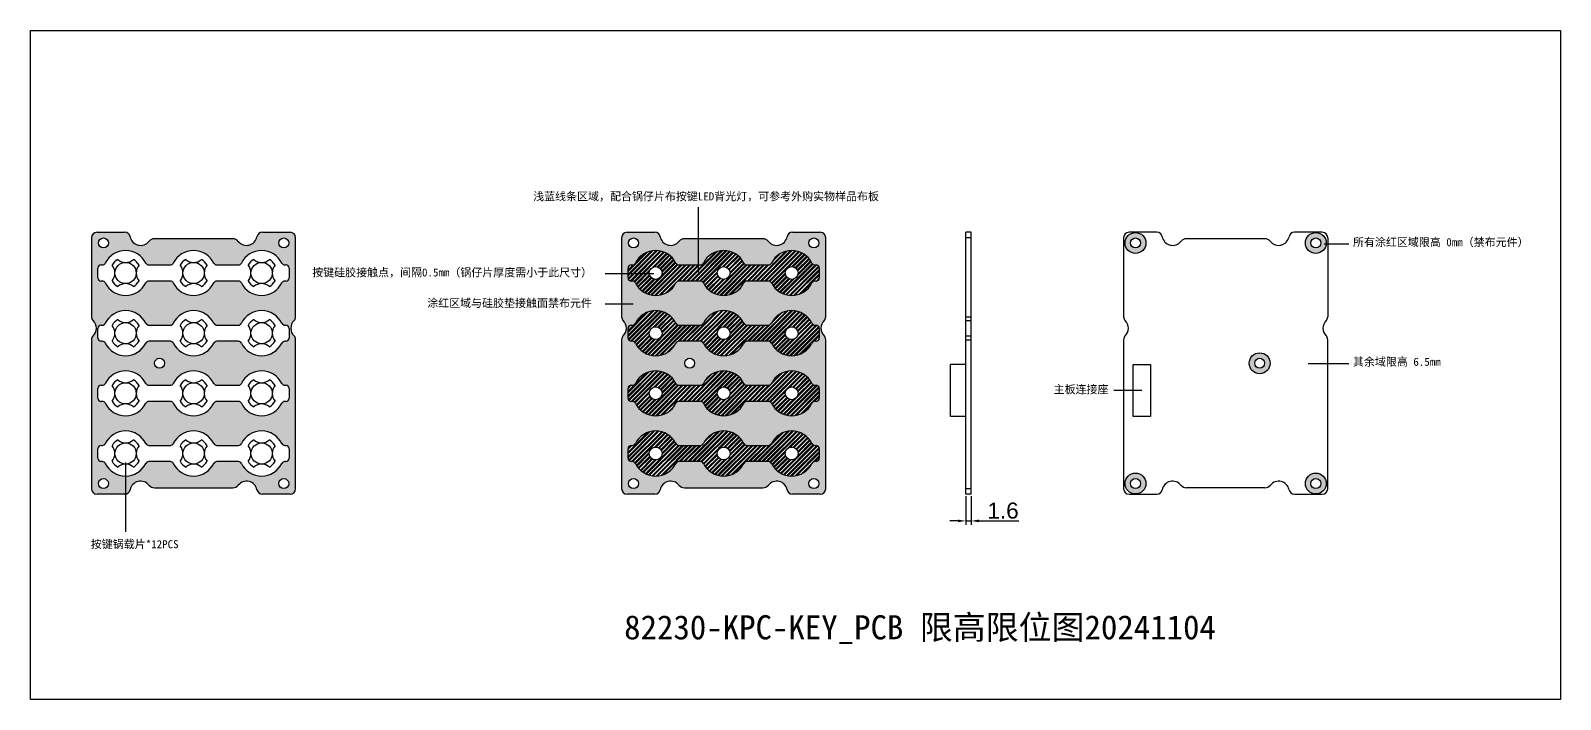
# Model space of a CAD drawing. Header units: millimetres. Extents: x 7 to 1252, y -707 to 211.
# Drawn here: x 776.6 to 1251.8, y 3.6 to 211.5 of the extents above; entities that cross this region are included whole.
import ezdxf

# ---------------------------------------------------------------- set-up
doc = ezdxf.new("R2010")
doc.units = ezdxf.units.MM
doc.styles.get("Standard").update_dxf_attribs({"font": 'arial.ttf'})
doc.dimstyles.new('ISO-25', dxfattribs={"dimtxt": 5, "dimasz": 2.5, "dimexe": 1.25, "dimexo": 0.625, "dimtad": 1, "dimdsep": 46, "dimtxsty": 'Standard', "dimcen": 0, "dimclrd": 6, "dimclre": 6, "dimadec": 0, "dimazin": 2, "dimtfac": 1, "dimtmove": 0, "dimatfit": 3, "dimfxl": 1, "dimarcsym": 0})

# ---------------------------------------------------------------- blocks, each defined once
blk = doc.blocks.new('*D6')
at = {"color": 6, "lineweight": -2}
for p, q in [((1067.13, 66.72), (1067.13, 57.79)), ((1068.73, 66.72), (1068.73, 57.79)), ((1064.63, 59.04), (1062.13, 59.04)), ((1067.13, 59.04), (1068.73, 59.04)), ((1071.23, 59.04), (1083.61, 59.04))]:
    blk.add_line(p, q, dxfattribs=at)
at = {"color": 6}
for points in [[(1064.63, 59.46), (1064.63, 58.62), (1067.13, 59.04)], [(1071.23, 59.46), (1071.23, 58.62), (1068.73, 59.04)]]:
    blk.add_solid(points, dxfattribs=at)
at = {"layer": 'Defpoints', "color": 0}
for p in [(1067.13, 67.34), (1068.73, 67.34), (1068.73, 59.04)]:
    blk.add_point(p, dxfattribs=at)
at = {"color": 0, "insert": (1078.67, 62.22), "char_height": 5, "attachment_point": 5}
blk.add_mtext('1.6', dxfattribs=at)

msp = doc.modelspace()

# ---------------------------------------------------------------- hatches: boundary and pattern name
h = msp.add_hatch(color=1)
h.dxf.hatch_style = 1
h.paths.add_polyline_path([(795.559, 69.044, 0.4142136), (797.259, 67.344), (805.898, 67.344, 0.3592693), (807.567, 68.721, -0.6382856), (813.377, 70.164, 0.2269687), (815.09, 69.344), (839.427, 69.344, 0.2269687), (841.141, 70.164, -0.6382856), (846.951, 68.721, 0.3592693), (848.62, 67.344), (857.259, 67.344, 0.4142136), (858.959, 69.044), (858.959, 115.359, 0.2015128), (858.449, 116.573, -0.420084), (858.449, 121.287, 0.2015128), (858.959, 122.501), (858.959, 147.044, 0.4142136), (857.259, 148.744), (848.62, 148.744, 0.3592693), (846.951, 147.367, -0.6382856), (841.141, 145.924, 0.2269687), (839.427, 146.744), (815.09, 146.744, 0.2269687), (813.377, 145.924, -0.6382856), (807.567, 147.367, 0.3592693), (805.898, 148.744), (797.259, 148.744, 0.4142136), (795.559, 147.044), (795.559, 122.501, 0.2015128), (796.069, 121.287, -0.420084), (796.069, 116.573, 0.2015128), (795.559, 115.359)])
h.paths.add_polyline_path([(818.246, 108.044, -1), (815.146, 108.044, -1)], flags=16)
h.paths.add_polyline_path([(812.428, 101.756, 0.2870076), (813.328, 101.194), (820.065, 101.194, 0.2870076), (820.964, 101.756, -0.6255432), (833.553, 101.756, 0.2870076), (834.453, 101.194), (841.19, 101.194, 0.2870076), (842.089, 101.756, -0.6255432), (854.678, 101.756, 0.2870076), (855.578, 101.194), (855.959, 101.194, -0.4142136), (856.959, 100.194), (856.959, 97.194, -0.4142136), (855.959, 96.194), (855.578, 96.194, 0.2870076), (854.678, 95.631, -0.6255432), (842.089, 95.631, 0.2870076), (841.19, 96.194), (834.453, 96.194, 0.2870076), (833.553, 95.631, -0.6255432), (820.964, 95.631, 0.2870076), (820.065, 96.194), (813.328, 96.194, 0.2870076), (812.428, 95.631, -0.6255432), (799.839, 95.631, 0.2870076), (798.94, 96.194), (798.559, 96.194, -0.4142136), (797.559, 97.194), (797.559, 100.194, -0.4142136), (798.559, 101.194), (798.94, 101.194, 0.2870076), (799.839, 101.756, -0.6255432)], flags=16)
h.paths.add_polyline_path([(799.839, 114.331, 0.2870076), (798.94, 114.894), (798.559, 114.894, -0.4142136), (797.559, 115.894), (797.559, 118.894, -0.4142136), (798.559, 119.894), (798.94, 119.894, 0.2870076), (799.839, 120.456, -0.6255432), (812.428, 120.456, 0.2870076), (813.328, 119.894), (820.065, 119.894, 0.2870076), (820.964, 120.456, -0.6255432), (833.553, 120.456, 0.2870076), (834.453, 119.894), (841.19, 119.894, 0.2870076), (842.089, 120.456, -0.6255432), (854.678, 120.456, 0.2870076), (855.578, 119.894), (855.959, 119.894, -0.4142136), (856.959, 118.894), (856.959, 115.894, -0.4142136), (855.959, 114.894), (855.578, 114.894, 0.2870076), (854.678, 114.331, -0.6255432), (842.089, 114.331, 0.2870076), (841.19, 114.894), (834.453, 114.894, 0.2870076), (833.553, 114.331, -0.6255432), (820.964, 114.331, 0.2870076), (820.065, 114.894), (813.328, 114.894, 0.2870076), (812.428, 114.331, -0.6255432)], flags=16)
h.paths.add_polyline_path([(812.428, 83.056, 0.2870076), (813.328, 82.494), (820.065, 82.494, 0.2870076), (820.964, 83.056, -0.6255432), (833.553, 83.056, 0.2870076), (834.453, 82.494), (841.19, 82.494, 0.2870076), (842.089, 83.056, -0.6255432), (854.678, 83.056, 0.2870076), (855.578, 82.494), (855.959, 82.494, -0.4142136), (856.959, 81.494), (856.959, 78.494, -0.4142136), (855.959, 77.494), (855.578, 77.494, 0.2870076), (854.678, 76.931, -0.6255432), (842.089, 76.931, 0.2870076), (841.19, 77.494), (834.453, 77.494, 0.2870076), (833.553, 76.931, -0.6255432), (820.964, 76.931, 0.2870076), (820.065, 77.494), (813.328, 77.494, 0.2870076), (812.428, 76.931, -0.6255432), (799.839, 76.931, 0.2870076), (798.94, 77.494), (798.559, 77.494, -0.4142136), (797.559, 78.494), (797.559, 81.494, -0.4142136), (798.559, 82.494), (798.94, 82.494, 0.2870076), (799.839, 83.056, -0.6255432)], flags=16)
h.paths.add_polyline_path([(799.839, 133.031, 0.2870076), (798.94, 133.594), (798.559, 133.594, -0.4142136), (797.559, 134.594), (797.559, 137.594, -0.4142136), (798.559, 138.594), (798.94, 138.594, 0.2870076), (799.839, 139.156, -0.6255432), (812.428, 139.156, 0.2870076), (813.328, 138.594), (820.065, 138.594, 0.2870076), (820.964, 139.156, -0.6255432), (833.553, 139.156, 0.2870076), (834.453, 138.594), (841.19, 138.594, 0.2870076), (842.089, 139.156, -0.6255432), (854.678, 139.156, 0.2870076), (855.578, 138.594), (855.959, 138.594, -0.4142136), (856.959, 137.594), (856.959, 134.594, -0.4142136), (855.959, 133.594), (855.578, 133.594, 0.2870076), (854.678, 133.031, -0.6255432), (842.089, 133.031, 0.2870076), (841.19, 133.594), (834.453, 133.594, 0.2870076), (833.553, 133.031, -0.6255432), (820.964, 133.031, 0.2870076), (820.065, 133.594), (813.328, 133.594, 0.2870076), (812.428, 133.031, -0.6255432)], flags=16)
h.paths.add_polyline_path([(800.809, 70.658, -1), (797.709, 70.658, -1)], flags=16)
h.paths.add_polyline_path([(797.709, 145.43, -1), (800.809, 145.43, -1)], flags=16)
h.paths.add_polyline_path([(856.809, 70.658, -1), (853.709, 70.658, -1)], flags=16)
h.paths.add_polyline_path([(853.709, 145.43, -1), (856.809, 145.43, -1)], flags=16)
h = msp.add_hatch(color=1)
h.dxf.hatch_style = 1
h.paths.add_polyline_path([(960.192, 69.044, 0.4142136), (961.892, 67.344), (970.532, 67.344, 0.3592693), (972.201, 68.721, -0.6382856), (978.011, 70.164, 0.2269687), (979.724, 69.344), (1004.061, 69.344, 0.2269687), (1005.774, 70.164, -0.6382856), (1011.584, 68.721, 0.3592693), (1013.253, 67.344), (1021.892, 67.344, 0.4142136), (1023.592, 69.044), (1023.592, 115.359, 0.2015128), (1023.082, 116.573, -0.420084), (1023.082, 121.287, 0.2015128), (1023.592, 122.501), (1023.592, 147.044, 0.4142136), (1021.892, 148.744), (1013.253, 148.744, 0.3592693), (1011.584, 147.367, -0.6382856), (1005.774, 145.924, 0.2269687), (1004.061, 146.744), (979.724, 146.744, 0.2269687), (978.011, 145.924, -0.6382856), (972.201, 147.367, 0.3592693), (970.532, 148.744), (961.892, 148.744, 0.4142136), (960.192, 147.044), (960.192, 122.501, 0.2015128), (960.702, 121.287, -0.420084), (960.702, 116.573, 0.2015128), (960.192, 115.359)])
h.paths.add_polyline_path([(982.88, 108.044, -1), (979.78, 108.044, -1)], flags=16)
h.paths.add_polyline_path([(977.062, 101.756, 0.2870076), (977.961, 101.194), (984.699, 101.194, 0.2870076), (985.598, 101.756, -0.6255432), (998.187, 101.756, 0.2870076), (999.086, 101.194), (1005.824, 101.194, 0.2870076), (1006.723, 101.756, -0.6255432), (1019.312, 101.756, 0.3465728), (1020.405, 101.176, -0.4705248), (1021.592, 100.194), (1021.592, 97.194, -0.4142136), (1020.592, 96.194), (1020.211, 96.194, 0.2870076), (1019.312, 95.631, -0.6255432), (1006.723, 95.631, 0.2870076), (1005.824, 96.194), (999.086, 96.194, 0.2870076), (998.187, 95.631, -0.6255432), (985.598, 95.631, 0.2870076), (984.699, 96.194), (977.961, 96.194, 0.2870076), (977.062, 95.631, -0.6255432), (964.473, 95.631, 0.3465728), (963.38, 96.211, -0.4705248), (962.192, 97.194), (962.192, 100.194, -0.4142136), (963.192, 101.194), (963.574, 101.194, 0.2870076), (964.473, 101.756, -0.6255432)], flags=16)
h.paths.add_polyline_path([(964.473, 114.331, 0.3465728), (963.38, 114.911, -0.4705248), (962.192, 115.894), (962.192, 118.894, -0.4142136), (963.192, 119.894), (963.574, 119.894, 0.2870076), (964.473, 120.456, -0.6255432), (977.062, 120.456, 0.2870076), (977.961, 119.894), (984.699, 119.894, 0.2870076), (985.598, 120.456, -0.6255432), (998.187, 120.456, 0.2870076), (999.086, 119.894), (1005.824, 119.894, 0.2870076), (1006.723, 120.456, -0.6255432), (1019.312, 120.456, 0.3465728), (1020.405, 119.876, -0.4705248), (1021.592, 118.894), (1021.592, 115.894, -0.4142136), (1020.592, 114.894), (1020.211, 114.894, 0.2870076), (1019.312, 114.331, -0.6255432), (1006.723, 114.331, 0.2870076), (1005.824, 114.894), (999.086, 114.894, 0.2870076), (998.187, 114.331, -0.6255432), (985.598, 114.331, 0.2870076), (984.699, 114.894), (977.961, 114.894, 0.2870076), (977.062, 114.331, -0.6255432)], flags=16)
h.paths.add_polyline_path([(972.767, 98.694, -1), (968.767, 98.694, -1)], flags=0)
h.paths.add_polyline_path([(968.767, 117.394, -1), (972.767, 117.394, -1)], flags=0)
h.paths.add_polyline_path([(993.892, 98.694, -1), (989.892, 98.694, -1)], flags=0)
h.paths.add_polyline_path([(989.892, 117.394, -1), (993.892, 117.394, -1)], flags=0)
h.paths.add_polyline_path([(977.062, 83.056, 0.2870076), (977.961, 82.494), (984.699, 82.494, 0.2870076), (985.598, 83.056, -0.6255432), (998.187, 83.056, 0.2870076), (999.086, 82.494), (1005.824, 82.494, 0.2870076), (1006.723, 83.056, -0.6255432), (1019.312, 83.056, 0.3465728), (1020.405, 82.476, -0.4705248), (1021.592, 81.494), (1021.592, 78.494, -0.4142136), (1020.592, 77.494), (1020.211, 77.494, 0.2870076), (1019.312, 76.931, -0.6255432), (1006.723, 76.931, 0.2870076), (1005.824, 77.494), (999.086, 77.494, 0.2870076), (998.187, 76.931, -0.6255432), (985.598, 76.931, 0.2870076), (984.699, 77.494), (977.961, 77.494, 0.2870076), (977.062, 76.931, -0.6255432), (964.473, 76.931, 0.3465728), (963.38, 77.511, -0.4705248), (962.192, 78.494), (962.192, 81.494, -0.4142136), (963.192, 82.494), (963.574, 82.494, 0.2870076), (964.473, 83.056, -0.6255432)], flags=16)
h.paths.add_polyline_path([(964.473, 133.031, 0.3465728), (963.38, 133.611, -0.4705248), (962.192, 134.594), (962.192, 137.594, -0.4142136), (963.192, 138.594), (963.574, 138.594, 0.2870076), (964.473, 139.156, -0.6255432), (977.062, 139.156, 0.2870076), (977.961, 138.594), (984.699, 138.594, 0.2870076), (985.598, 139.156, -0.6255432), (998.187, 139.156, 0.2870076), (999.086, 138.594), (1005.824, 138.594, 0.2870076), (1006.723, 139.156, -0.6255432), (1019.312, 139.156, 0.3465728), (1020.405, 138.576, -0.4705248), (1021.592, 137.594), (1021.592, 134.594, -0.4142136), (1020.592, 133.594), (1020.211, 133.594, 0.2870076), (1019.312, 133.031, -0.6255432), (1006.723, 133.031, 0.2870076), (1005.824, 133.594), (999.086, 133.594, 0.2870076), (998.187, 133.031, -0.6255432), (985.598, 133.031, 0.2870076), (984.699, 133.594), (977.961, 133.594, 0.2870076), (977.062, 133.031, -0.6255432)], flags=16)
h.paths.add_polyline_path([(972.767, 79.994, -1), (968.767, 79.994, -1)], flags=0)
h.paths.add_polyline_path([(968.767, 136.094, -1), (972.767, 136.094, -1)], flags=0)
h.paths.add_polyline_path([(993.892, 79.994, -1), (989.892, 79.994, -1)], flags=0)
h.paths.add_polyline_path([(989.892, 136.094, -1), (993.892, 136.094, -1)], flags=0)
h.paths.add_polyline_path([(1015.017, 98.694, -1), (1011.017, 98.694, -1)], flags=0)
h.paths.add_polyline_path([(1011.017, 117.394, -1), (1015.017, 117.394, -1)], flags=0)
h.paths.add_polyline_path([(965.442, 70.658, -1), (962.342, 70.658, -1)], flags=16)
h.paths.add_polyline_path([(962.342, 145.43, -1), (965.442, 145.43, -1)], flags=16)
h.paths.add_polyline_path([(1015.017, 79.994, -1), (1011.017, 79.994, -1)], flags=0)
h.paths.add_polyline_path([(1011.017, 136.094, -1), (1015.017, 136.094, -1)], flags=0)
h.paths.add_polyline_path([(1021.442, 70.658, -1), (1018.342, 70.658, -1)], flags=16)
h.paths.add_polyline_path([(1018.342, 145.43, -1), (1021.442, 145.43, -1)], flags=16)
h = msp.add_hatch(color=1)
h.dxf.hatch_style = 1
h.paths.add_polyline_path([(1116.552, 145.43, 1), (1123.052, 145.43, 1)])
h.paths.add_polyline_path([(1118.252, 145.43, -1), (1121.352, 145.43, -1)], flags=16)
h.paths.add_polyline_path([(1179.052, 145.43, 1), (1172.552, 145.43, 1)])
h.paths.add_polyline_path([(1177.352, 145.43, -1), (1174.252, 145.43, -1)], flags=16)
h.paths.add_polyline_path([(1155.115, 108.044, 1), (1161.615, 108.044, 1)])
h.paths.add_polyline_path([(1156.815, 108.044, -1), (1159.915, 108.044, -1)], flags=16)
h.paths.add_polyline_path([(1179.052, 70.658, 1), (1172.552, 70.658, 1)])
h.paths.add_polyline_path([(1174.252, 70.658, -1), (1177.352, 70.658, -1)], flags=16)
h.paths.add_polyline_path([(1123.052, 70.658, 1), (1116.552, 70.658, 1)])
h.paths.add_polyline_path([(1118.252, 70.658, -1), (1121.352, 70.658, -1)], flags=16)
h = msp.add_hatch()
h.set_pattern_fill('ANSI32', color=141, scale=0.1)
h.set_pattern_definition([(45, (86.1235, -11.6336), (-0.6735192, 0.6735192), []), (45, (86.57255, -11.6336), (-0.6735192, 0.6735192), [])])
h.paths.add_polyline_path([(977.961, 133.594), (984.699, 133.594, -0.2870076), (985.598, 133.031, 0.6255432), (998.187, 133.031, -0.2870076), (999.086, 133.594), (1005.824, 133.594, -0.2870076), (1006.723, 133.031, 0.6255432), (1019.312, 133.031, -0.2870076), (1020.211, 133.594), (1020.592, 133.594, 0.4142136), (1021.592, 134.594), (1021.592, 137.594, 0.4142136), (1020.592, 138.594), (1020.211, 138.594, -0.2870076), (1019.312, 139.156, 0.6255432), (1006.723, 139.156, -0.2870076), (1005.824, 138.594), (999.086, 138.594, -0.2870076), (998.187, 139.156, 0.6255432), (985.598, 139.156, -0.2870076), (984.699, 138.594), (977.961, 138.594, -0.2870076), (977.062, 139.156, 0.6255432), (964.473, 139.156, -0.2870076), (963.574, 138.594), (963.192, 138.594, 0.4142136), (962.192, 137.594), (962.192, 135.973), (968.771, 135.973, -0.0150804), (968.767, 136.094, -1), (972.767, 136.094, -0.9702873), (968.771, 135.973), (962.192, 135.973), (962.192, 134.594, 0.4142136), (963.192, 133.594), (963.574, 133.594, -0.2870076), (964.473, 133.031, 0.6255432), (977.062, 133.031, -0.2870076)])
h.paths.add_polyline_path([(993.892, 136.094, -1), (989.892, 136.094, -1)], flags=16)
h.paths.add_polyline_path([(1015.017, 136.094, -1), (1011.017, 136.094, -1)], flags=16)
h.paths.add_polyline_path([(977.961, 114.894), (984.699, 114.894, -0.2870076), (985.598, 114.331, 0.6255432), (998.187, 114.331, -0.2870076), (999.086, 114.894), (1005.824, 114.894, -0.2870076), (1006.723, 114.331, 0.6255432), (1019.312, 114.331, -0.2870076), (1020.211, 114.894), (1020.592, 114.894, 0.4142136), (1021.592, 115.894), (1021.592, 118.894, 0.4142136), (1020.592, 119.894), (1020.211, 119.894, -0.2870076), (1019.312, 120.456, 0.6255432), (1006.723, 120.456, -0.2870076), (1005.824, 119.894), (999.086, 119.894, -0.2870076), (998.187, 120.456, 0.6255432), (985.598, 120.456, -0.2870076), (984.699, 119.894), (977.961, 119.894, -0.2870076), (977.062, 120.456, 0.6255432), (964.473, 120.456, -0.2870076), (963.574, 119.894), (963.192, 119.894, 0.4142136), (962.192, 118.894), (962.192, 115.894, 0.4142136), (963.192, 114.894), (963.574, 114.894, -0.2870076), (964.473, 114.331, 0.6255432), (977.062, 114.331, -0.2870076)])
h.paths.add_polyline_path([(968.767, 117.394, -1), (972.767, 117.394, -1)], flags=16)
h.paths.add_polyline_path([(993.892, 117.394, -1), (989.892, 117.394, -1)], flags=16)
h.paths.add_polyline_path([(1015.017, 117.394, -1), (1011.017, 117.394, -1)], flags=16)
h.paths.add_polyline_path([(977.062, 101.756, 0.6255432), (964.473, 101.756, -0.2870076), (963.574, 101.194), (963.192, 101.194, 0.4142136), (962.192, 100.194), (962.192, 97.194, 0.4142136), (963.192, 96.194), (963.574, 96.194, -0.2870076), (964.473, 95.631, 0.6255432), (977.062, 95.631, -0.2870076), (977.961, 96.194), (984.699, 96.194, -0.2870076), (985.598, 95.631, 0.6255432), (998.187, 95.631, -0.2870076), (999.086, 96.194), (1005.824, 96.194, -0.2870076), (1006.723, 95.631, 0.6255432), (1019.312, 95.631, -0.2870076), (1020.211, 96.194), (1020.592, 96.194, 0.4142136), (1021.592, 97.194), (1021.592, 100.194, 0.4142136), (1020.592, 101.194), (1020.211, 101.194, -0.2870076), (1019.312, 101.756, 0.6255432), (1006.723, 101.756, -0.2870076), (1005.824, 101.194), (999.086, 101.194, -0.2870076), (998.187, 101.756, 0.6255432), (985.598, 101.756, -0.2870076), (984.699, 101.194), (977.961, 101.194, -0.2870076)])
h.paths.add_polyline_path([(972.767, 98.694, -1), (968.767, 98.694, -1)], flags=16)
h.paths.add_polyline_path([(993.892, 98.694, -1), (989.892, 98.694, -1)], flags=16)
h.paths.add_polyline_path([(1015.017, 98.694, -1), (1011.017, 98.694, -1)], flags=16)
h.paths.add_polyline_path([(977.062, 83.056, 0.6255432), (964.473, 83.056, -0.2870076), (963.574, 82.494), (963.192, 82.494, 0.4142136), (962.192, 81.494), (962.192, 78.494, 0.4142136), (963.192, 77.494), (963.574, 77.494, -0.2870076), (964.473, 76.931, 0.6255432), (977.062, 76.931, -0.2870076), (977.961, 77.494), (984.699, 77.494, -0.2870076), (985.598, 76.931, 0.6255432), (998.187, 76.931, -0.2870076), (999.086, 77.494), (1005.824, 77.494, -0.2870076), (1006.723, 76.931, 0.6255432), (1019.312, 76.931, -0.2870076), (1020.211, 77.494), (1020.592, 77.494, 0.4142136), (1021.592, 78.494), (1021.592, 81.494, 0.4142136), (1020.592, 82.494), (1020.211, 82.494, -0.2870076), (1019.312, 83.056, 0.6255432), (1006.723, 83.056, -0.2870076), (1005.824, 82.494), (999.086, 82.494, -0.2870076), (998.187, 83.056, 0.6255432), (985.598, 83.056, -0.2870076), (984.699, 82.494), (977.961, 82.494, -0.2870076)])
h.paths.add_polyline_path([(972.767, 79.994, -1), (968.767, 79.994, -1)], flags=16)
h.paths.add_polyline_path([(993.892, 79.994, -1), (989.892, 79.994, -1)], flags=16)
h.paths.add_polyline_path([(1015.017, 79.994, -1), (1011.017, 79.994, -1)], flags=16)

# ---------------------------------------------------------------- linework, layer by layer
at = {"color": 6}
for p, q in [((983.934, 156.593), (983.934, 136.365)), ((1186.08, 145.073), (1178.437, 145.073)), ((955.086, 135.973), (970.183, 135.973)), ((955.086, 126.542), (963.798, 126.542)), ((1186.08, 107.886), (1173.394, 107.886)), ((1113.027, 99.716), (1121.739, 99.716)), ((806.21, 55.658), (806.21, 77.241))]:
    msp.add_line(p, q, dxfattribs=at)
at = {"linetype": 'Continuous'}
for p, q in [((797.259, 148.744), (805.898, 148.744)), ((848.62, 148.744), (857.259, 148.744)), ((961.892, 148.744), (970.532, 148.744)), ((1013.253, 148.744), (1021.892, 148.744)), ((1067.127, 67.344), (1067.127, 148.744)), ((1068.727, 148.744), (1067.127, 148.744)), ((1068.727, 67.344), (1068.727, 148.744)), ((1126.441, 148.744), (1117.802, 148.744)), ((1177.802, 148.744), (1169.163, 148.744)), ((795.559, 147.044), (795.559, 122.501)), ((839.427, 146.744), (815.09, 146.744)), ((858.959, 122.501), (858.959, 147.044)), ((960.192, 147.044), (960.192, 122.501)), ((1004.061, 146.744), (979.724, 146.744)), ((1023.592, 122.501), (1023.592, 147.044)), ((1068.727, 147.044), (1067.127, 147.044)), ((1116.102, 147.044), (1116.102, 122.501)), ((1159.971, 146.744), (1135.634, 146.744)), ((1179.502, 147.044), (1179.502, 122.501)), ((1067.127, 122.501), (1068.727, 122.501)), ((1067.127, 121.287), (1068.727, 121.287)), ((795.559, 115.359), (795.559, 69.044)), ((858.959, 69.044), (858.959, 115.359)), ((960.192, 115.359), (960.192, 69.044)), ((1023.592, 69.044), (1023.592, 115.359)), ((1067.127, 116.573), (1068.727, 116.573)), ((1067.127, 115.359), (1068.727, 115.359)), ((1116.102, 115.359), (1116.102, 69.044)), ((1179.502, 69.044), (1179.502, 115.359)), ((805.898, 67.344), (797.259, 67.344)), ((815.09, 69.344), (839.427, 69.344)), ((857.259, 67.344), (848.62, 67.344)), ((970.532, 67.344), (961.892, 67.344)), ((979.724, 69.344), (1004.061, 69.344)), ((1021.892, 67.344), (1013.253, 67.344)), ((1068.727, 69.044), (1067.127, 69.044)), ((1068.727, 67.344), (1067.127, 67.344)), ((1117.802, 67.344), (1126.441, 67.344)), ((1159.971, 69.344), (1135.634, 69.344)), ((1169.163, 67.344), (1177.802, 67.344))]:
    msp.add_line(p, q, dxfattribs=at)
at = {"color": 4, "linetype": 'Continuous'}
for p, q in [((798.559, 138.594), (798.94, 138.594)), ((813.328, 138.594), (820.065, 138.594)), ((834.453, 138.594), (841.19, 138.594)), ((855.578, 138.594), (855.959, 138.594)), ((963.192, 138.594), (963.574, 138.594)), ((977.961, 138.594), (984.699, 138.594)), ((999.086, 138.594), (1005.824, 138.594)), ((1020.211, 138.594), (1020.592, 138.594)), ((797.559, 134.594), (797.559, 137.594)), ((798.94, 133.594), (798.559, 133.594)), ((820.065, 133.594), (813.328, 133.594)), ((841.19, 133.594), (834.453, 133.594)), ((855.959, 133.594), (855.578, 133.594)), ((856.959, 137.594), (856.959, 134.594)), ((962.192, 134.594), (962.192, 137.594)), ((963.574, 133.594), (963.192, 133.594)), ((984.699, 133.594), (977.961, 133.594)), ((1005.824, 133.594), (999.086, 133.594)), ((1020.592, 133.594), (1020.211, 133.594)), ((1021.592, 137.594), (1021.592, 134.594)), ((797.559, 115.894), (797.559, 118.894)), ((798.559, 119.894), (798.94, 119.894)), ((813.328, 119.894), (820.065, 119.894)), ((834.453, 119.894), (841.19, 119.894)), ((855.578, 119.894), (855.959, 119.894)), ((856.959, 118.894), (856.959, 115.894)), ((962.192, 115.894), (962.192, 118.894)), ((963.192, 119.894), (963.574, 119.894)), ((977.961, 119.894), (984.699, 119.894)), ((999.086, 119.894), (1005.824, 119.894)), ((1020.211, 119.894), (1020.592, 119.894)), ((1021.592, 118.894), (1021.592, 115.894)), ((798.94, 114.894), (798.559, 114.894)), ((820.065, 114.894), (813.328, 114.894)), ((841.19, 114.894), (834.453, 114.894)), ((855.959, 114.894), (855.578, 114.894)), ((963.574, 114.894), (963.192, 114.894)), ((984.699, 114.894), (977.961, 114.894)), ((1005.824, 114.894), (999.086, 114.894)), ((1020.592, 114.894), (1020.211, 114.894)), ((1067.127, 107.68), (1062.327, 107.68)), ((1062.327, 91.48), (1062.327, 107.68)), ((797.559, 97.194), (797.559, 100.194)), ((798.559, 101.194), (798.94, 101.194)), ((813.328, 101.194), (820.065, 101.194)), ((834.453, 101.194), (841.19, 101.194)), ((855.578, 101.194), (855.959, 101.194)), ((856.959, 100.194), (856.959, 97.194)), ((962.192, 97.194), (962.192, 100.194)), ((963.192, 101.194), (963.574, 101.194)), ((977.961, 101.194), (984.699, 101.194)), ((999.086, 101.194), (1005.824, 101.194)), ((1020.211, 101.194), (1020.592, 101.194)), ((1021.592, 100.194), (1021.592, 97.194)), ((798.94, 96.194), (798.559, 96.194)), ((820.065, 96.194), (813.328, 96.194)), ((841.19, 96.194), (834.453, 96.194)), ((855.959, 96.194), (855.578, 96.194)), ((963.574, 96.194), (963.192, 96.194)), ((984.699, 96.194), (977.961, 96.194)), ((1005.824, 96.194), (999.086, 96.194)), ((1020.592, 96.194), (1020.211, 96.194)), ((1067.127, 91.48), (1062.327, 91.48)), ((797.559, 78.494), (797.559, 81.494)), ((798.559, 82.494), (798.94, 82.494)), ((813.328, 82.494), (820.065, 82.494)), ((834.453, 82.494), (841.19, 82.494)), ((855.578, 82.494), (855.959, 82.494)), ((856.959, 81.494), (856.959, 78.494)), ((962.192, 78.494), (962.192, 81.494)), ((963.192, 82.494), (963.574, 82.494)), ((977.961, 82.494), (984.699, 82.494)), ((999.086, 82.494), (1005.824, 82.494)), ((1020.211, 82.494), (1020.592, 82.494)), ((1021.592, 81.494), (1021.592, 78.494)), ((798.94, 77.494), (798.559, 77.494)), ((820.065, 77.494), (813.328, 77.494)), ((841.19, 77.494), (834.453, 77.494)), ((855.959, 77.494), (855.578, 77.494)), ((963.574, 77.494), (963.192, 77.494)), ((984.699, 77.494), (977.961, 77.494)), ((1005.824, 77.494), (999.086, 77.494)), ((1020.592, 77.494), (1020.211, 77.494))]:
    msp.add_line(p, q, dxfattribs=at)
at = {"color": 4}
msp.add_lwpolyline([(1119.102, 107.68), (1124.502, 107.68), (1124.502, 91.48), (1119.102, 91.48)], close=True, dxfattribs=at)
for centre in [(1119.802, 145.43), (1175.802, 145.43), (1158.365, 108.044), (1119.802, 70.658), (1175.802, 70.658)]:
    msp.add_circle(centre, 3.25)
at = {"linetype": 'Continuous'}
for centre in [(799.259, 145.43), (855.259, 145.43), (963.892, 145.43), (1019.892, 145.43), (1119.802, 145.43), (1175.802, 145.43), (816.696, 108.044), (981.33, 108.044), (1158.365, 108.044), (799.259, 70.658), (855.259, 70.658), (963.892, 70.658), (1019.892, 70.658), (1119.802, 70.658), (1175.802, 70.658)]:
    msp.add_circle(centre, 1.55, dxfattribs=at)
at = {"color": 4}
for centre in [(806.134, 136.094), (827.259, 136.094), (848.384, 136.094), (806.134, 117.394), (827.259, 117.394), (848.384, 117.394), (806.134, 98.694), (827.259, 98.694), (848.384, 98.694), (806.134, 79.994), (827.259, 79.994), (848.384, 79.994)]:
    msp.add_circle(centre, 3.3, dxfattribs=at)
at = {"color": 3, "linetype": 'Continuous'}
for centre in [(970.767, 136.094), (991.892, 136.094), (1013.017, 136.094), (970.767, 117.394), (991.892, 117.394), (1013.017, 117.394), (970.767, 98.694), (991.892, 98.694), (1013.017, 98.694), (970.767, 79.994), (991.892, 79.994), (1013.017, 79.994)]:
    msp.add_circle(centre, 2, dxfattribs=at)
at = {"linetype": 'Continuous'}
for centre, radius, start, end in [((797.259, 147.044), 1.7, 90, 180), ((805.898, 147.044), 1.7, 10.95278, 90), ((810.807, 147.994), 3.3, 190.95278, 321.15081), ((843.711, 147.994), 3.3, 218.84919, 349.04722), ((848.62, 147.044), 1.7, 90, 169.04722), ((857.259, 147.044), 1.7, 0, 90), ((961.892, 147.044), 1.7, 90, 180), ((970.532, 147.044), 1.7, 10.95278, 90), ((975.44, 147.994), 3.3, 190.95278, 321.15081), ((1008.344, 147.994), 3.3, 218.84919, 349.04722), ((1013.253, 147.044), 1.7, 90, 169.04722), ((1021.892, 147.044), 1.7, 0, 90), ((1117.802, 147.044), 1.7, 90, 180), ((1126.441, 147.044), 1.7, 10.95278, 90), ((1131.35, 147.994), 3.3, 190.95278, 321.15081), ((1164.254, 147.994), 3.3, 218.84919, 349.04722), ((1169.163, 147.044), 1.7, 90, 169.04722), ((1177.802, 147.044), 1.7, 0, 90), ((815.09, 144.544), 2.2, 90, 141.15081), ((839.427, 144.544), 2.2, 38.84919, 90), ((979.724, 144.544), 2.2, 90, 141.15081), ((1004.061, 144.544), 2.2, 38.84919, 90), ((1135.634, 144.544), 2.2, 90, 141.15081), ((1159.971, 144.544), 2.2, 38.84919, 90), ((797.259, 122.501), 1.7, 180, 225.573), ((793.759, 118.93), 3.3, 314.427, 45.573), ((841.19, 120.894), 1, 270, 334.05552), ((860.759, 118.93), 3.3, 134.427, 225.573), ((857.259, 122.501), 1.7, 314.427, 0), ((961.892, 122.501), 1.7, 180, 225.573), ((958.392, 118.93), 3.3, 314.427, 45.573), ((1005.824, 120.894), 1, 270, 334.05552), ((1025.392, 118.93), 3.3, 134.427, 225.573), ((1021.892, 122.501), 1.7, 314.427, 0), ((1117.802, 122.501), 1.7, 180, 225.573), ((1114.302, 118.93), 3.3, 314.427, 45.573), ((1181.302, 118.93), 3.3, 134.427, 225.573), ((1177.802, 122.501), 1.7, 314.427, 0), ((797.259, 115.359), 1.7, 134.427, 180), ((841.19, 113.894), 1, 25.94448, 90), ((857.259, 115.359), 1.7, 0, 45.573), ((961.892, 115.359), 1.7, 134.427, 180), ((1005.824, 113.894), 1, 25.94448, 90), ((1021.892, 115.359), 1.7, 0, 45.573), ((1117.802, 115.359), 1.7, 134.427, 180), ((1177.802, 115.359), 1.7, 0, 45.573), ((810.807, 68.094), 3.3, 38.84919, 169.04722), ((843.711, 68.094), 3.3, 10.95278, 141.15081), ((975.44, 68.094), 3.3, 38.84919, 169.04722), ((1008.344, 68.094), 3.3, 10.95278, 141.15081), ((1131.35, 68.094), 3.3, 38.84919, 169.04722), ((1164.254, 68.094), 3.3, 10.95278, 141.15081), ((797.259, 69.044), 1.7, 180, 270), ((805.898, 69.044), 1.7, 270, 349.04722), ((815.09, 71.544), 2.2, 218.84919, 270), ((839.427, 71.544), 2.2, 270, 321.15081), ((848.62, 69.044), 1.7, 190.95278, 270), ((857.259, 69.044), 1.7, 270, 0), ((961.892, 69.044), 1.7, 180, 270), ((970.532, 69.044), 1.7, 270, 349.04722), ((979.724, 71.544), 2.2, 218.84919, 270), ((1004.061, 71.544), 2.2, 270, 321.15081), ((1013.253, 69.044), 1.7, 190.95278, 270), ((1021.892, 69.044), 1.7, 270, 0), ((1117.802, 69.044), 1.7, 180, 270), ((1126.441, 69.044), 1.7, 270, 349.04722), ((1135.634, 71.544), 2.2, 218.84919, 270), ((1159.971, 71.544), 2.2, 270, 321.15081), ((1169.163, 69.044), 1.7, 190.95278, 270), ((1177.802, 69.044), 1.7, 270, 0)]:
    msp.add_arc(centre, radius, start, end, dxfattribs=at)
at = {"color": 4, "linetype": 'Continuous'}
for centre, radius, start, end in [((806.134, 136.094), 7, 25.94448, 154.05552), ((827.259, 136.094), 7, 25.94448, 154.05552), ((848.384, 136.094), 7, 25.94448, 154.05552), ((970.767, 136.094), 7, 25.94448, 154.05552), ((991.892, 136.094), 7, 25.94448, 154.05552), ((1013.017, 136.094), 7, 25.94448, 154.05552), ((798.559, 137.594), 1, 90, 180), ((798.94, 139.594), 1, 270, 334.05552), ((813.328, 139.594), 1, 205.94448, 270), ((820.065, 139.594), 1, 270, 334.05552), ((834.453, 139.594), 1, 205.94448, 270), ((841.19, 139.594), 1, 270, 334.05552), ((855.578, 139.594), 1, 205.94448, 270), ((855.959, 137.594), 1, 0, 90), ((963.192, 137.594), 1, 90, 180), ((963.574, 139.594), 1, 270, 334.05552), ((977.961, 139.594), 1, 205.94448, 270), ((984.699, 139.594), 1, 270, 334.05552), ((999.086, 139.594), 1, 205.94448, 270), ((1005.824, 139.594), 1, 270, 334.05552), ((1020.211, 139.594), 1, 205.94448, 270), ((1020.592, 137.594), 1, 0, 90), ((798.559, 134.594), 1, 180, 270), ((798.94, 132.594), 1, 25.94448, 90), ((813.328, 132.594), 1, 90, 154.05552), ((820.065, 132.594), 1, 25.94448, 90), ((834.453, 132.594), 1, 90, 154.05552), ((841.19, 132.594), 1, 25.94448, 90), ((855.578, 132.594), 1, 90, 154.05552), ((855.959, 134.594), 1, 270, 0), ((963.192, 134.594), 1, 180, 270), ((963.574, 132.594), 1, 25.94448, 90), ((977.961, 132.594), 1, 90, 154.05552), ((984.699, 132.594), 1, 25.94448, 90), ((999.086, 132.594), 1, 90, 154.05552), ((1005.824, 132.594), 1, 25.94448, 90), ((1020.211, 132.594), 1, 90, 154.05552), ((1020.592, 134.594), 1, 270, 0), ((806.134, 136.094), 7, 205.94448, 334.05552), ((827.259, 136.094), 7, 205.94448, 334.05552), ((848.384, 136.094), 7, 205.94448, 334.05552), ((970.767, 136.094), 7, 205.94448, 334.05552), ((991.892, 136.094), 7, 205.94448, 334.05552), ((1013.017, 136.094), 7, 205.94448, 334.05552), ((806.134, 117.394), 7, 25.94448, 154.05552), ((827.259, 117.394), 7, 25.94448, 154.05552), ((848.384, 117.394), 7, 25.94448, 154.05552), ((970.767, 117.394), 7, 25.94448, 154.05552), ((991.892, 117.394), 7, 25.94448, 154.05552), ((1013.017, 117.394), 7, 25.94448, 154.05552), ((798.559, 118.894), 1, 90, 180), ((798.94, 120.894), 1, 270, 334.05552), ((813.328, 120.894), 1, 205.94448, 270), ((820.065, 120.894), 1, 270, 334.05552), ((834.453, 120.894), 1, 205.94448, 270), ((855.578, 120.894), 1, 205.94448, 270), ((855.959, 118.894), 1, 0, 90), ((963.192, 118.894), 1, 90, 180), ((963.574, 120.894), 1, 270, 334.05552), ((977.961, 120.894), 1, 205.94448, 270), ((984.699, 120.894), 1, 270, 334.05552), ((999.086, 120.894), 1, 205.94448, 270), ((1020.211, 120.894), 1, 205.94448, 270), ((1020.592, 118.894), 1, 0, 90), ((798.559, 115.894), 1, 180, 270), ((798.94, 113.894), 1, 25.94448, 90), ((806.134, 117.394), 7, 205.94448, 334.05552), ((813.328, 113.894), 1, 90, 154.05552), ((820.065, 113.894), 1, 25.94448, 90), ((827.259, 117.394), 7, 205.94448, 334.05552), ((834.453, 113.894), 1, 90, 154.05552), ((848.384, 117.394), 7, 205.94448, 334.05552), ((855.578, 113.894), 1, 90, 154.05552), ((855.959, 115.894), 1, 270, 0), ((963.192, 115.894), 1, 180, 270), ((963.574, 113.894), 1, 25.94448, 90), ((970.767, 117.394), 7, 205.94448, 334.05552), ((977.961, 113.894), 1, 90, 154.05552), ((984.699, 113.894), 1, 25.94448, 90), ((991.892, 117.394), 7, 205.94448, 334.05552), ((999.086, 113.894), 1, 90, 154.05552), ((1013.017, 117.394), 7, 205.94448, 334.05552), ((1020.211, 113.894), 1, 90, 154.05552), ((1020.592, 115.894), 1, 270, 0), ((806.134, 98.694), 7, 25.94448, 154.05552), ((827.259, 98.694), 7, 25.94448, 154.05552), ((848.384, 98.694), 7, 25.94448, 154.05552), ((970.767, 98.694), 7, 25.94448, 154.05552), ((991.892, 98.694), 7, 25.94448, 154.05552), ((1013.017, 98.694), 7, 25.94448, 154.05552), ((798.559, 100.194), 1, 90, 180), ((798.94, 102.194), 1, 270, 334.05552), ((813.328, 102.194), 1, 205.94448, 270), ((820.065, 102.194), 1, 270, 334.05552), ((834.453, 102.194), 1, 205.94448, 270), ((841.19, 102.194), 1, 270, 334.05552), ((855.578, 102.194), 1, 205.94448, 270), ((855.959, 100.194), 1, 0, 90), ((963.192, 100.194), 1, 90, 180), ((963.574, 102.194), 1, 270, 334.05552), ((977.961, 102.194), 1, 205.94448, 270), ((984.699, 102.194), 1, 270, 334.05552), ((999.086, 102.194), 1, 205.94448, 270), ((1005.824, 102.194), 1, 270, 334.05552), ((1020.211, 102.194), 1, 205.94448, 270), ((1020.592, 100.194), 1, 0, 90), ((798.559, 97.194), 1, 180, 270), ((798.94, 95.194), 1, 25.94448, 90), ((806.134, 98.694), 7, 205.94448, 334.05552), ((813.328, 95.194), 1, 90, 154.05552), ((820.065, 95.194), 1, 25.94448, 90), ((827.259, 98.694), 7, 205.94448, 334.05552), ((834.453, 95.194), 1, 90, 154.05552), ((841.19, 95.194), 1, 25.94448, 90), ((848.384, 98.694), 7, 205.94448, 334.05552), ((855.578, 95.194), 1, 90, 154.05552), ((855.959, 97.194), 1, 270, 0), ((963.192, 97.194), 1, 180, 270), ((963.574, 95.194), 1, 25.94448, 90), ((970.767, 98.694), 7, 205.94448, 334.05552), ((977.961, 95.194), 1, 90, 154.05552), ((984.699, 95.194), 1, 25.94448, 90), ((991.892, 98.694), 7, 205.94448, 334.05552), ((999.086, 95.194), 1, 90, 154.05552), ((1005.824, 95.194), 1, 25.94448, 90), ((1013.017, 98.694), 7, 205.94448, 334.05552), ((1020.211, 95.194), 1, 90, 154.05552), ((1020.592, 97.194), 1, 270, 0), ((806.134, 79.994), 7, 25.94448, 154.05552), ((827.259, 79.994), 7, 25.94448, 154.05552), ((848.384, 79.994), 7, 25.94448, 154.05552), ((970.767, 79.994), 7, 25.94448, 154.05552), ((991.892, 79.994), 7, 25.94448, 154.05552), ((1013.017, 79.994), 7, 25.94448, 154.05552), ((798.559, 81.494), 1, 90, 180), ((798.94, 83.494), 1, 270, 334.05552), ((813.328, 83.494), 1, 205.94448, 270), ((820.065, 83.494), 1, 270, 334.05552), ((834.453, 83.494), 1, 205.94448, 270), ((841.19, 83.494), 1, 270, 334.05552), ((855.578, 83.494), 1, 205.94448, 270), ((855.959, 81.494), 1, 0, 90), ((963.192, 81.494), 1, 90, 180), ((963.574, 83.494), 1, 270, 334.05552), ((977.961, 83.494), 1, 205.94448, 270), ((984.699, 83.494), 1, 270, 334.05552), ((999.086, 83.494), 1, 205.94448, 270), ((1005.824, 83.494), 1, 270, 334.05552), ((1020.211, 83.494), 1, 205.94448, 270), ((1020.592, 81.494), 1, 0, 90), ((798.559, 78.494), 1, 180, 270), ((798.94, 76.494), 1, 25.94448, 90), ((806.134, 79.994), 7, 205.94448, 334.05552), ((813.328, 76.494), 1, 90, 154.05552), ((820.065, 76.494), 1, 25.94448, 90), ((827.259, 79.994), 7, 205.94448, 334.05552), ((834.453, 76.494), 1, 90, 154.05552), ((841.19, 76.494), 1, 25.94448, 90), ((848.384, 79.994), 7, 205.94448, 334.05552), ((855.578, 76.494), 1, 90, 154.05552), ((855.959, 78.494), 1, 270, 0), ((963.192, 78.494), 1, 180, 270), ((963.574, 76.494), 1, 25.94448, 90), ((970.767, 79.994), 7, 205.94448, 334.05552), ((977.961, 76.494), 1, 90, 154.05552), ((984.699, 76.494), 1, 25.94448, 90), ((991.892, 79.994), 7, 205.94448, 334.05552), ((999.086, 76.494), 1, 90, 154.05552), ((1005.824, 76.494), 1, 25.94448, 90), ((1013.017, 79.994), 7, 205.94448, 334.05552), ((1020.211, 76.494), 1, 90, 154.05552), ((1020.592, 78.494), 1, 270, 0)]:
    msp.add_arc(centre, radius, start, end, dxfattribs=at)
at = {"color": 4}
for centre, radius, start, end in [((806.134, 136.094), 4.853, 120.07527, 149.92473), ((799.097, 136.094), 3.737, 319.388, 40.612), ((806.134, 143.13), 3.737, 229.388, 310.612), ((806.134, 136.094), 4.853, 30.07527, 59.92473), ((813.17, 136.094), 3.737, 139.388, 220.612), ((827.259, 136.094), 4.853, 120.07527, 149.92473), ((820.222, 136.094), 3.737, 319.388, 40.612), ((827.259, 143.13), 3.737, 229.388, 310.612), ((827.259, 136.094), 4.853, 30.07527, 59.92473), ((834.295, 136.094), 3.737, 139.388, 220.612), ((848.384, 136.094), 4.853, 120.07527, 149.92473), ((841.347, 136.094), 3.737, 319.388, 40.612), ((848.384, 143.13), 3.737, 229.388, 310.612), ((848.384, 136.094), 4.853, 30.07527, 59.92473), ((855.42, 136.094), 3.737, 139.388, 220.612), ((806.134, 136.094), 4.853, 210.07527, 239.92473), ((806.134, 136.094), 4.853, 300.07527, 329.92473), ((827.259, 136.094), 4.853, 210.07527, 239.92473), ((827.259, 136.094), 4.853, 300.07527, 329.92473), ((848.384, 136.094), 4.853, 210.07527, 239.92473), ((848.384, 136.094), 4.853, 300.07527, 329.92473), ((806.134, 129.057), 3.737, 49.388, 130.612), ((827.259, 129.057), 3.737, 49.388, 130.612), ((848.384, 129.057), 3.737, 49.388, 130.612), ((806.134, 117.394), 4.853, 120.07527, 149.92473), ((799.097, 117.394), 3.737, 319.388, 40.612), ((806.134, 124.43), 3.737, 229.388, 310.612), ((806.134, 117.394), 4.853, 30.07527, 59.92473), ((813.17, 117.394), 3.737, 139.388, 220.612), ((827.259, 117.394), 4.853, 120.07527, 149.92473), ((820.222, 117.394), 3.737, 319.388, 40.612), ((827.259, 124.43), 3.737, 229.388, 310.612), ((827.259, 117.394), 4.853, 30.07527, 59.92473), ((834.295, 117.394), 3.737, 139.388, 220.612), ((848.384, 117.394), 4.853, 120.07527, 149.92473), ((841.347, 117.394), 3.737, 319.388, 40.612), ((848.384, 124.43), 3.737, 229.388, 310.612), ((848.384, 117.394), 4.853, 30.07527, 59.92473), ((855.42, 117.394), 3.737, 139.388, 220.612), ((806.134, 117.394), 4.853, 210.07527, 239.92473), ((806.134, 110.357), 3.737, 49.388, 130.612), ((806.134, 117.394), 4.853, 300.07527, 329.92473), ((827.259, 117.394), 4.853, 210.07527, 239.92473), ((827.259, 110.357), 3.737, 49.388, 130.612), ((827.259, 117.394), 4.853, 300.07527, 329.92473), ((848.384, 117.394), 4.853, 210.07527, 239.92473), ((848.384, 110.357), 3.737, 49.388, 130.612), ((848.384, 117.394), 4.853, 300.07527, 329.92473), ((806.134, 98.694), 4.853, 120.07527, 149.92473), ((799.097, 98.694), 3.737, 319.388, 40.612), ((806.134, 105.73), 3.737, 229.388, 310.612), ((806.134, 98.694), 4.853, 30.07527, 59.92473), ((813.17, 98.694), 3.737, 139.388, 220.612), ((827.259, 98.694), 4.853, 120.07527, 149.92473), ((820.222, 98.694), 3.737, 319.388, 40.612), ((827.259, 105.73), 3.737, 229.388, 310.612), ((827.259, 98.694), 4.853, 30.07527, 59.92473), ((834.295, 98.694), 3.737, 139.388, 220.612), ((848.384, 98.694), 4.853, 120.07527, 149.92473), ((841.347, 98.694), 3.737, 319.388, 40.612), ((848.384, 105.73), 3.737, 229.388, 310.612), ((848.384, 98.694), 4.853, 30.07527, 59.92473), ((855.42, 98.694), 3.737, 139.388, 220.612), ((806.134, 98.694), 4.853, 210.07527, 239.92473), ((806.134, 91.657), 3.737, 49.388, 130.612), ((806.134, 98.694), 4.853, 300.07527, 329.92473), ((827.259, 98.694), 4.853, 210.07527, 239.92473), ((827.259, 91.657), 3.737, 49.388, 130.612), ((827.259, 98.694), 4.853, 300.07527, 329.92473), ((848.384, 98.694), 4.853, 210.07527, 239.92473), ((848.384, 91.657), 3.737, 49.388, 130.612), ((848.384, 98.694), 4.853, 300.07527, 329.92473), ((806.134, 79.994), 4.853, 120.07527, 149.92473), ((799.097, 79.994), 3.737, 319.388, 40.612), ((806.134, 87.03), 3.737, 229.388, 310.612), ((806.134, 79.994), 4.853, 30.07527, 59.92473), ((813.17, 79.994), 3.737, 139.388, 220.612), ((827.259, 79.994), 4.853, 120.07527, 149.92473), ((820.222, 79.994), 3.737, 319.388, 40.612), ((827.259, 87.03), 3.737, 229.388, 310.612), ((827.259, 79.994), 4.853, 30.07527, 59.92473), ((834.295, 79.994), 3.737, 139.388, 220.612), ((848.384, 79.994), 4.853, 120.07527, 149.92473), ((841.347, 79.994), 3.737, 319.388, 40.612), ((848.384, 87.03), 3.737, 229.388, 310.612), ((848.384, 79.994), 4.853, 30.07527, 59.92473), ((855.42, 79.994), 3.737, 139.388, 220.612), ((806.134, 79.994), 4.853, 210.07527, 239.92473), ((806.134, 72.957), 3.737, 49.388, 130.612), ((806.134, 79.994), 4.853, 300.07527, 329.92473), ((827.259, 79.994), 4.853, 210.07527, 239.92473), ((827.259, 72.957), 3.737, 49.388, 130.612), ((827.259, 79.994), 4.853, 300.07527, 329.92473), ((848.384, 79.994), 4.853, 210.07527, 239.92473), ((848.384, 72.957), 3.737, 49.388, 130.612), ((848.384, 79.994), 4.853, 300.07527, 329.92473)]:
    msp.add_arc(centre, radius, start, end, dxfattribs=at)
at = {"layer": 'Defpoints', "color": 3}
msp.add_lwpolyline([(776.635, 211.452), (1251.771, 211.452), (1251.771, 3.552), (776.635, 3.552)], close=True, dxfattribs=at)

# ---------------------------------------------------------------- texts
at = {"attachment_point": 1}
for s, width, gutter_width, insert, char_height in [('{\\fSimSun|b0|i0|c134|p2;浅蓝线条区域，配合锅仔片布按键LED背光灯，可参考外购实物样品布板}', 118.33179, 12.5, (932.718, 161.171), 2.5), ('{\\fSimSun|b0|i0|c134|p2;所有涂红区域限高 0mm（禁布元件）}', 66.17217, 12.5, (1187.342, 146.932), 2.5), ('{\\fSimSun|b0|i0|c134|p2;按键硅胶接触点，间隔0.5mm（锅仔片厚度需小于此尺寸）}', 89.38014, 12.5, (864.095, 137.526), 2.5), ('{\\fSimSun|b0|i0|c134|p2;涂红区域与硅胶垫接触面禁布元件}', 66.17217, 12.5, (899.817, 127.998), 2.5), ('{\\fSimSun|b0|i0|c134|p2;其余域限高 6.5mm}', 66.17217, 12.5, (1187.342, 109.746), 2.5), ('{\\fSimSun|b0|i0|c134|p2;主板连接座}', 66.17217, 12.5, (1094.375, 101.172), 2.5), ('{\\fSimSun|b0|i0|c134|p2;按键锅载片*12PCS}', 89.38014, 12.5, (795.33, 53.048), 2.5), ('{\\fSimSun|b0|i0|c134|p2;82230-KPC-KEY_PCB 限高限位图20241104}', 209.2366, 37.5, (960.977, 29.724), 7.5)]:
    msp.add_mtext_dynamic_manual_height_columns(s, width=width, gutter_width=gutter_width, heights=[0], dxfattribs=dict(at, insert=insert, char_height=char_height))

# ---------------------------------------------------------------- dimensions: what is measured, and where the dimension line sits
dim = msp.add_linear_dim(base=(1068.727, 59.04), p1=(1067.127, 67.344), p2=(1068.727, 67.344), dimstyle='ISO-25')
dim.commit()
dim.dimension.update_dxf_attribs({"geometry": '*D6', "text_midpoint": (1078.666, 62.218)})

doc.saveas('drawing.dxf')
